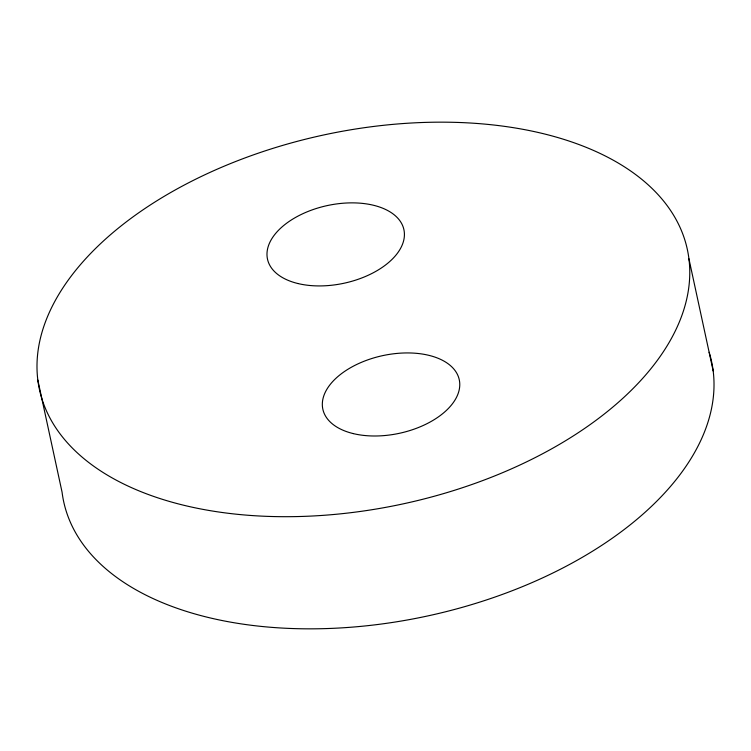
<?xml version="1.0" encoding="UTF-8"?>
<svg xmlns="http://www.w3.org/2000/svg" width="751" height="751" viewBox="0 0 751 751"><rect width="100%" height="100%" fill="white"/><g stroke="black" fill="none" stroke-linecap="round" stroke-linejoin="round"><path stroke-width="1.13" d="M688.93 258.813A331.435 188.679 -12.2 0 1 220.897 512.313A331.435 188.679 -12.2 0 1 180.306 187.168A331.435 188.679 -12.2 0 1 688.93 258.813L713.178 370.947M37.822 380.053L62.07 492.187A331.435 188.679 -12.2 0 0 427.488 615.989A331.435 188.679 -12.2 0 0 709.141 352.294M297.894 283.521A69.777 39.719 -12.2 0 0 404.301 236.903A69.777 39.719 -12.2 0 0 304.915 212.768A69.777 39.719 -12.2 0 0 297.894 283.521M353.242 433.59A69.777 39.719 -12.2 0 0 459.65 386.972A69.777 39.719 -12.2 0 0 360.264 362.836A69.777 39.719 -12.2 0 0 353.242 433.59"/></g></svg>
